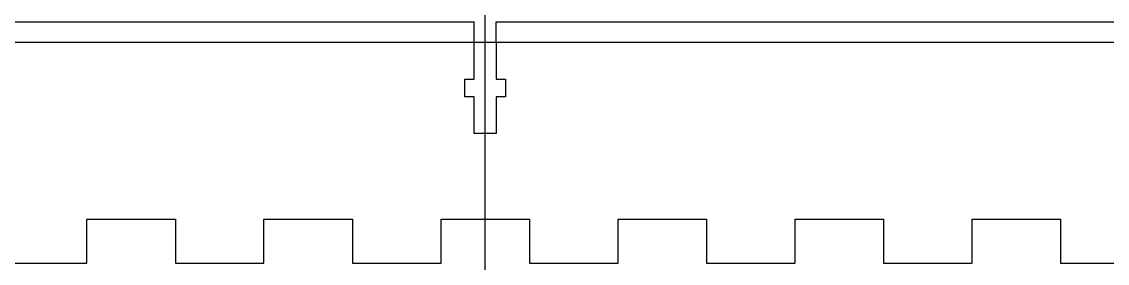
# Model space of a CAD drawing. Header units: millimetres. Extents: x -118 to 1853, y -1989 to 612.
# Drawn here: x 582.7 to 729.8, y 252.4 to 285.2 of the extents above; entities that cross this region are included whole.
import ezdxf

# ---------------------------------------------------------------- set-up
doc = ezdxf.new("R2010")
doc.units = ezdxf.units.MM
doc.layers.add('text', color=5, linetype='Continuous')

# ---------------------------------------------------------------- blocks, each defined once
blk = doc.blocks.new('M3 Bolt Nut Slot')
for p, q in [((-12.4, -3), (-12.4, 0)), ((-12.4, 0), (-7.4, 0)), ((-7.4, 0), (-7.4, 1.25)), ((-7.4, 1.25), (-5, 1.25)), ((-5, 1.25), (-5, 0)), ((-5, 0), (0, 0)), ((-7.4, -3), (-12.4, -3)), ((-7.4, -4.25), (-7.4, -3)), ((-5, -4.25), (-7.4, -4.25)), ((0, -3), (-5, -3)), ((-5, -3), (-5, -4.25))]:
    blk.add_line(p, q)
blk = doc.blocks.new('Front Panel')
for p, q in [((0, 0), (208.5, 0)), ((0, 0), (208.5, 0)), ((0, 0), (208.5, 0)), ((0, 0), (208.5, 0)), ((0, 0), (208.5, 0)), ((0, 0), (208.5, 0)), ((0, 0), (208.5, 0)), ((0, 0), (208.5, 0)), ((0, 0), (208.5, 0)), ((0, 0), (208.5, 0)), ((0, 0), (208.5, 0)), ((0, 0), (208.5, 0)), ((0, 0), (208.5, 0)), ((0, 0), (208.5, 0)), ((0, 0), (208.5, 0)), ((0, 0), (208.5, 0)), ((0, 0), (208.5, 0)), ((0, 0), (208.5, 0)), ((0, 0), (208.5, 0)), ((0, 0), (208.5, 0)), ((0, 0), (208.5, 0)), ((0, 0), (208.5, 0)), ((0, 0), (208.5, 0)), ((0, 0), (208.5, 0)), ((0, 0), (208.5, 0)), ((0, 0), (208.5, 0)), ((0, 0), (208.5, 0)), ((0, 0), (208.5, 0)), ((0, 0), (208.5, 0)), ((0, 0), (208.5, 0)), ((208.5, -2.798), (208.5, 0)), ((208.5, -2.798), (208.5, 0)), ((208.5, -2.798), (208.5, 0)), ((208.5, -2.798), (208.5, 0)), ((208.5, -2.798), (208.5, 0)), ((208.5, -2.798), (208.5, 0)), ((208.5, -2.798), (208.5, 0)), ((208.5, -2.798), (208.5, 0)), ((208.5, -2.798), (208.5, 0)), ((208.5, -2.798), (208.5, 0)), ((208.5, -2.798), (208.5, 0)), ((208.5, -2.798), (208.5, 0)), ((208.5, -2.798), (208.5, 0)), ((208.5, -2.798), (208.5, 0)), ((208.5, -2.798), (208.5, 0)), ((208.5, -2.798), (208.5, 0)), ((208.5, -2.798), (208.5, 0)), ((208.5, -2.798), (208.5, 0)), ((208.5, -2.798), (208.5, 0)), ((208.5, -2.798), (208.5, 0)), ((208.5, -2.798), (208.5, 0)), ((208.5, -2.798), (208.5, 0)), ((208.5, -2.798), (208.5, 0)), ((208.5, -2.798), (208.5, 0)), ((208.5, -2.798), (208.5, 0)), ((208.5, -2.798), (208.5, 0)), ((208.5, -2.798), (208.5, 0)), ((208.5, -2.798), (208.5, 0)), ((208.5, -2.798), (208.5, 0)), ((208.5, -2.798), (208.5, 0)), ((211.5, -2.798), (211.5, 0)), ((211.5, 0), (420, 0)), ((211.5, -2.798), (211.5, 0)), ((211.5, 0), (420, 0)), ((211.5, -2.798), (211.5, 0)), ((211.5, 0), (420, 0)), ((211.5, -2.798), (211.5, 0)), ((211.5, 0), (420, 0)), ((211.5, -2.798), (211.5, 0)), ((211.5, 0), (420, 0)), ((211.5, -2.798), (211.5, 0)), ((211.5, 0), (420, 0)), ((211.5, -2.798), (211.5, 0)), ((211.5, 0), (420, 0)), ((211.5, -2.798), (211.5, 0)), ((211.5, 0), (420, 0)), ((211.5, -2.798), (211.5, 0)), ((211.5, 0), (420, 0)), ((211.5, -2.798), (211.5, 0)), ((211.5, 0), (420, 0)), ((211.5, -2.798), (211.5, 0)), ((211.5, 0), (420, 0)), ((211.5, -2.798), (211.5, 0)), ((211.5, 0), (420, 0)), ((211.5, -2.798), (211.5, 0)), ((211.5, 0), (420, 0)), ((211.5, -2.798), (211.5, 0)), ((211.5, 0), (420, 0)), ((211.5, -2.798), (211.5, 0)), ((211.5, 0), (420, 0)), ((211.5, -2.798), (211.5, 0)), ((211.5, 0), (420, 0)), ((211.5, -2.798), (211.5, 0)), ((211.5, 0), (420, 0)), ((211.5, -2.798), (211.5, 0)), ((211.5, 0), (420, 0)), ((211.5, -2.798), (211.5, 0)), ((211.5, 0), (420, 0)), ((211.5, -2.798), (211.5, 0)), ((211.5, 0), (420, 0)), ((211.5, -2.798), (211.5, 0)), ((211.5, 0), (420, 0)), ((211.5, -2.798), (211.5, 0)), ((211.5, 0), (420, 0)), ((211.5, -2.798), (211.5, 0)), ((211.5, 0), (420, 0)), ((211.5, -2.798), (211.5, 0)), ((211.5, 0), (420, 0)), ((211.5, -2.798), (211.5, 0)), ((211.5, 0), (420, 0)), ((211.5, -2.798), (211.5, 0)), ((211.5, 0), (420, 0)), ((211.5, -2.798), (211.5, 0)), ((211.5, 0), (420, 0)), ((211.5, -2.798), (211.5, 0)), ((211.5, 0), (420, 0)), ((211.5, -2.798), (211.5, 0)), ((211.5, 0), (420, 0)), ((211.5, -2.798), (211.5, 0)), ((211.5, 0), (420, 0)), ((156, -32.798), (156, -26.798)), ((156, -26.798), (168, -26.798)), ((156, -32.798), (156, -26.798)), ((156, -26.798), (168, -26.798)), ((156, -32.798), (156, -26.798)), ((156, -26.798), (168, -26.798)), ((156, -32.798), (156, -26.798)), ((156, -26.798), (168, -26.798)), ((156, -32.798), (156, -26.798)), ((156, -26.798), (168, -26.798)), ((156, -32.798), (156, -26.798)), ((156, -26.798), (168, -26.798)), ((156, -32.798), (156, -26.798)), ((156, -26.798), (168, -26.798)), ((156, -32.798), (156, -26.798)), ((156, -26.798), (168, -26.798)), ((156, -32.798), (156, -26.798)), ((156, -26.798), (168, -26.798)), ((156, -32.798), (156, -26.798)), ((156, -26.798), (168, -26.798)), ((156, -32.798), (156, -26.798)), ((156, -26.798), (168, -26.798)), ((156, -32.798), (156, -26.798)), ((156, -26.798), (168, -26.798)), ((156, -32.798), (156, -26.798)), ((156, -26.798), (168, -26.798)), ((156, -32.798), (156, -26.798)), ((156, -26.798), (168, -26.798)), ((156, -32.798), (156, -26.798)), ((156, -26.798), (168, -26.798)), ((156, -32.798), (156, -26.798)), ((156, -26.798), (168, -26.798)), ((156, -32.798), (156, -26.798)), ((156, -26.798), (168, -26.798)), ((156, -32.798), (156, -26.798)), ((156, -26.798), (168, -26.798)), ((156, -32.798), (156, -26.798)), ((156, -26.798), (168, -26.798)), ((156, -32.798), (156, -26.798)), ((156, -26.798), (168, -26.798)), ((156, -32.798), (156, -26.798)), ((156, -26.798), (168, -26.798)), ((156, -32.798), (156, -26.798)), ((156, -26.798), (168, -26.798)), ((156, -32.798), (156, -26.798)), ((156, -26.798), (168, -26.798)), ((156, -32.798), (156, -26.798)), ((156, -26.798), (168, -26.798)), ((156, -32.798), (156, -26.798)), ((156, -26.798), (168, -26.798)), ((156, -32.798), (156, -26.798)), ((156, -26.798), (168, -26.798)), ((156, -32.798), (156, -26.798)), ((156, -26.798), (168, -26.798)), ((156, -32.798), (156, -26.798)), ((156, -26.798), (168, -26.798)), ((156, -32.798), (156, -26.798)), ((156, -26.798), (168, -26.798)), ((156, -32.798), (156, -26.798)), ((156, -26.798), (168, -26.798)), ((168, -26.798), (168, -32.798)), ((168, -26.798), (168, -32.798)), ((168, -26.798), (168, -32.798)), ((168, -26.798), (168, -32.798)), ((168, -26.798), (168, -32.798)), ((168, -26.798), (168, -32.798)), ((168, -26.798), (168, -32.798)), ((168, -26.798), (168, -32.798)), ((168, -26.798), (168, -32.798)), ((168, -26.798), (168, -32.798)), ((168, -26.798), (168, -32.798)), ((168, -26.798), (168, -32.798)), ((168, -26.798), (168, -32.798)), ((168, -26.798), (168, -32.798)), ((168, -26.798), (168, -32.798)), ((168, -26.798), (168, -32.798)), ((168, -26.798), (168, -32.798)), ((168, -26.798), (168, -32.798)), ((168, -26.798), (168, -32.798)), ((168, -26.798), (168, -32.798)), ((168, -26.798), (168, -32.798)), ((168, -26.798), (168, -32.798)), ((168, -26.798), (168, -32.798)), ((168, -26.798), (168, -32.798)), ((168, -26.798), (168, -32.798)), ((168, -26.798), (168, -32.798)), ((168, -26.798), (168, -32.798)), ((168, -26.798), (168, -32.798)), ((168, -26.798), (168, -32.798)), ((168, -26.798), (168, -32.798)), ((180, -32.798), (180, -26.798)), ((180, -26.798), (192, -26.798)), ((180, -32.798), (180, -26.798)), ((180, -26.798), (192, -26.798)), ((180, -32.798), (180, -26.798)), ((180, -26.798), (192, -26.798)), ((180, -32.798), (180, -26.798)), ((180, -26.798), (192, -26.798)), ((180, -32.798), (180, -26.798)), ((180, -26.798), (192, -26.798)), ((180, -32.798), (180, -26.798)), ((180, -26.798), (192, -26.798)), ((180, -32.798), (180, -26.798)), ((180, -26.798), (192, -26.798)), ((180, -32.798), (180, -26.798)), ((180, -26.798), (192, -26.798)), ((180, -32.798), (180, -26.798)), ((180, -26.798), (192, -26.798)), ((180, -32.798), (180, -26.798)), ((180, -26.798), (192, -26.798)), ((180, -32.798), (180, -26.798)), ((180, -26.798), (192, -26.798)), ((180, -32.798), (180, -26.798)), ((180, -26.798), (192, -26.798)), ((180, -32.798), (180, -26.798)), ((180, -26.798), (192, -26.798)), ((180, -32.798), (180, -26.798)), ((180, -26.798), (192, -26.798)), ((180, -32.798), (180, -26.798)), ((180, -26.798), (192, -26.798)), ((180, -32.798), (180, -26.798)), ((180, -26.798), (192, -26.798)), ((180, -32.798), (180, -26.798)), ((180, -26.798), (192, -26.798)), ((180, -32.798), (180, -26.798)), ((180, -26.798), (192, -26.798)), ((180, -32.798), (180, -26.798)), ((180, -26.798), (192, -26.798)), ((180, -32.798), (180, -26.798)), ((180, -26.798), (192, -26.798)), ((180, -32.798), (180, -26.798)), ((180, -26.798), (192, -26.798)), ((180, -32.798), (180, -26.798)), ((180, -26.798), (192, -26.798)), ((180, -32.798), (180, -26.798)), ((180, -26.798), (192, -26.798)), ((180, -32.798), (180, -26.798)), ((180, -26.798), (192, -26.798)), ((180, -32.798), (180, -26.798)), ((180, -26.798), (192, -26.798)), ((180, -32.798), (180, -26.798)), ((180, -26.798), (192, -26.798)), ((180, -32.798), (180, -26.798)), ((180, -26.798), (192, -26.798)), ((180, -32.798), (180, -26.798)), ((180, -26.798), (192, -26.798)), ((180, -32.798), (180, -26.798)), ((180, -26.798), (192, -26.798)), ((180, -32.798), (180, -26.798)), ((180, -26.798), (192, -26.798)), ((192, -26.798), (192, -32.798)), ((192, -26.798), (192, -32.798)), ((192, -26.798), (192, -32.798)), ((192, -26.798), (192, -32.798)), ((192, -26.798), (192, -32.798)), ((192, -26.798), (192, -32.798)), ((192, -26.798), (192, -32.798)), ((192, -26.798), (192, -32.798)), ((192, -26.798), (192, -32.798)), ((192, -26.798), (192, -32.798)), ((192, -26.798), (192, -32.798)), ((192, -26.798), (192, -32.798)), ((192, -26.798), (192, -32.798)), ((192, -26.798), (192, -32.798)), ((192, -26.798), (192, -32.798)), ((192, -26.798), (192, -32.798)), ((192, -26.798), (192, -32.798)), ((192, -26.798), (192, -32.798)), ((192, -26.798), (192, -32.798)), ((192, -26.798), (192, -32.798)), ((192, -26.798), (192, -32.798)), ((192, -26.798), (192, -32.798)), ((192, -26.798), (192, -32.798)), ((192, -26.798), (192, -32.798)), ((192, -26.798), (192, -32.798)), ((192, -26.798), (192, -32.798)), ((192, -26.798), (192, -32.798)), ((192, -26.798), (192, -32.798)), ((192, -26.798), (192, -32.798)), ((192, -26.798), (192, -32.798)), ((204, -32.798), (204, -26.798)), ((204, -26.798), (216, -26.798)), ((204, -32.798), (204, -26.798)), ((204, -26.798), (216, -26.798)), ((204, -32.798), (204, -26.798)), ((204, -26.798), (216, -26.798)), ((204, -32.798), (204, -26.798)), ((204, -26.798), (216, -26.798)), ((204, -32.798), (204, -26.798)), ((204, -26.798), (216, -26.798)), ((204, -32.798), (204, -26.798)), ((204, -26.798), (216, -26.798)), ((204, -32.798), (204, -26.798)), ((204, -26.798), (216, -26.798)), ((204, -32.798), (204, -26.798)), ((204, -26.798), (216, -26.798)), ((204, -32.798), (204, -26.798)), ((204, -26.798), (216, -26.798)), ((204, -32.798), (204, -26.798)), ((204, -26.798), (216, -26.798)), ((204, -32.798), (204, -26.798)), ((204, -26.798), (216, -26.798)), ((204, -32.798), (204, -26.798)), ((204, -26.798), (216, -26.798)), ((204, -32.798), (204, -26.798)), ((204, -26.798), (216, -26.798)), ((204, -32.798), (204, -26.798)), ((204, -26.798), (216, -26.798)), ((204, -32.798), (204, -26.798)), ((204, -26.798), (216, -26.798)), ((204, -32.798), (204, -26.798)), ((204, -26.798), (216, -26.798)), ((204, -32.798), (204, -26.798)), ((204, -26.798), (216, -26.798)), ((204, -32.798), (204, -26.798)), ((204, -26.798), (216, -26.798)), ((204, -32.798), (204, -26.798)), ((204, -26.798), (216, -26.798)), ((204, -32.798), (204, -26.798)), ((204, -26.798), (216, -26.798)), ((204, -32.798), (204, -26.798)), ((204, -26.798), (216, -26.798)), ((204, -32.798), (204, -26.798)), ((204, -26.798), (216, -26.798)), ((204, -32.798), (204, -26.798)), ((204, -26.798), (216, -26.798)), ((204, -32.798), (204, -26.798)), ((204, -26.798), (216, -26.798)), ((204, -32.798), (204, -26.798)), ((204, -26.798), (216, -26.798)), ((204, -32.798), (204, -26.798)), ((204, -26.798), (216, -26.798)), ((204, -32.798), (204, -26.798)), ((204, -26.798), (216, -26.798)), ((204, -32.798), (204, -26.798)), ((204, -26.798), (216, -26.798)), ((204, -32.798), (204, -26.798)), ((204, -26.798), (216, -26.798)), ((204, -32.798), (204, -26.798)), ((204, -26.798), (216, -26.798)), ((216, -26.798), (216, -32.798)), ((216, -26.798), (216, -32.798)), ((216, -26.798), (216, -32.798)), ((216, -26.798), (216, -32.798)), ((216, -26.798), (216, -32.798)), ((216, -26.798), (216, -32.798)), ((216, -26.798), (216, -32.798)), ((216, -26.798), (216, -32.798)), ((216, -26.798), (216, -32.798)), ((216, -26.798), (216, -32.798)), ((216, -26.798), (216, -32.798)), ((216, -26.798), (216, -32.798)), ((216, -26.798), (216, -32.798)), ((216, -26.798), (216, -32.798)), ((216, -26.798), (216, -32.798)), ((216, -26.798), (216, -32.798)), ((216, -26.798), (216, -32.798)), ((216, -26.798), (216, -32.798)), ((216, -26.798), (216, -32.798)), ((216, -26.798), (216, -32.798)), ((216, -26.798), (216, -32.798)), ((216, -26.798), (216, -32.798)), ((216, -26.798), (216, -32.798)), ((216, -26.798), (216, -32.798)), ((216, -26.798), (216, -32.798)), ((216, -26.798), (216, -32.798)), ((216, -26.798), (216, -32.798)), ((216, -26.798), (216, -32.798)), ((216, -26.798), (216, -32.798)), ((216, -26.798), (216, -32.798)), ((228, -32.798), (228, -26.798)), ((228, -26.798), (240, -26.798)), ((228, -32.798), (228, -26.798)), ((228, -26.798), (240, -26.798)), ((228, -32.798), (228, -26.798)), ((228, -26.798), (240, -26.798)), ((228, -32.798), (228, -26.798)), ((228, -26.798), (240, -26.798)), ((228, -32.798), (228, -26.798)), ((228, -26.798), (240, -26.798)), ((228, -32.798), (228, -26.798)), ((228, -26.798), (240, -26.798)), ((228, -32.798), (228, -26.798)), ((228, -26.798), (240, -26.798)), ((228, -32.798), (228, -26.798)), ((228, -26.798), (240, -26.798)), ((228, -32.798), (228, -26.798)), ((228, -26.798), (240, -26.798)), ((228, -32.798), (228, -26.798)), ((228, -26.798), (240, -26.798)), ((228, -32.798), (228, -26.798)), ((228, -26.798), (240, -26.798)), ((228, -32.798), (228, -26.798)), ((228, -26.798), (240, -26.798)), ((228, -32.798), (228, -26.798)), ((228, -26.798), (240, -26.798)), ((228, -32.798), (228, -26.798)), ((228, -26.798), (240, -26.798)), ((228, -32.798), (228, -26.798)), ((228, -26.798), (240, -26.798)), ((228, -32.798), (228, -26.798)), ((228, -26.798), (240, -26.798)), ((228, -32.798), (228, -26.798)), ((228, -26.798), (240, -26.798)), ((228, -32.798), (228, -26.798)), ((228, -26.798), (240, -26.798)), ((228, -32.798), (228, -26.798)), ((228, -26.798), (240, -26.798)), ((228, -32.798), (228, -26.798)), ((228, -26.798), (240, -26.798)), ((228, -32.798), (228, -26.798)), ((228, -26.798), (240, -26.798)), ((228, -32.798), (228, -26.798)), ((228, -26.798), (240, -26.798)), ((228, -32.798), (228, -26.798)), ((228, -26.798), (240, -26.798)), ((228, -32.798), (228, -26.798)), ((228, -26.798), (240, -26.798)), ((228, -32.798), (228, -26.798)), ((228, -26.798), (240, -26.798)), ((228, -32.798), (228, -26.798)), ((228, -26.798), (240, -26.798)), ((228, -32.798), (228, -26.798)), ((228, -26.798), (240, -26.798)), ((228, -32.798), (228, -26.798)), ((228, -26.798), (240, -26.798)), ((228, -32.798), (228, -26.798)), ((228, -26.798), (240, -26.798)), ((228, -32.798), (228, -26.798)), ((228, -26.798), (240, -26.798)), ((240, -26.798), (240, -32.798)), ((240, -26.798), (240, -32.798)), ((240, -26.798), (240, -32.798)), ((240, -26.798), (240, -32.798)), ((240, -26.798), (240, -32.798)), ((240, -26.798), (240, -32.798)), ((240, -26.798), (240, -32.798)), ((240, -26.798), (240, -32.798)), ((240, -26.798), (240, -32.798)), ((240, -26.798), (240, -32.798)), ((240, -26.798), (240, -32.798)), ((240, -26.798), (240, -32.798)), ((240, -26.798), (240, -32.798)), ((240, -26.798), (240, -32.798)), ((240, -26.798), (240, -32.798)), ((240, -26.798), (240, -32.798)), ((240, -26.798), (240, -32.798)), ((240, -26.798), (240, -32.798)), ((240, -26.798), (240, -32.798)), ((240, -26.798), (240, -32.798)), ((240, -26.798), (240, -32.798)), ((240, -26.798), (240, -32.798)), ((240, -26.798), (240, -32.798)), ((240, -26.798), (240, -32.798)), ((240, -26.798), (240, -32.798)), ((240, -26.798), (240, -32.798)), ((240, -26.798), (240, -32.798)), ((240, -26.798), (240, -32.798)), ((240, -26.798), (240, -32.798)), ((240, -26.798), (240, -32.798)), ((252, -32.798), (252, -26.798)), ((252, -26.798), (264, -26.798)), ((252, -32.798), (252, -26.798)), ((252, -26.798), (264, -26.798)), ((252, -32.798), (252, -26.798)), ((252, -26.798), (264, -26.798)), ((252, -32.798), (252, -26.798)), ((252, -26.798), (264, -26.798)), ((252, -32.798), (252, -26.798)), ((252, -26.798), (264, -26.798)), ((252, -32.798), (252, -26.798)), ((252, -26.798), (264, -26.798)), ((252, -32.798), (252, -26.798)), ((252, -26.798), (264, -26.798)), ((252, -32.798), (252, -26.798)), ((252, -26.798), (264, -26.798)), ((252, -32.798), (252, -26.798)), ((252, -26.798), (264, -26.798)), ((252, -32.798), (252, -26.798)), ((252, -26.798), (264, -26.798)), ((252, -32.798), (252, -26.798)), ((252, -26.798), (264, -26.798)), ((252, -32.798), (252, -26.798)), ((252, -26.798), (264, -26.798)), ((252, -32.798), (252, -26.798)), ((252, -26.798), (264, -26.798)), ((252, -32.798), (252, -26.798)), ((252, -26.798), (264, -26.798)), ((252, -32.798), (252, -26.798)), ((252, -26.798), (264, -26.798)), ((252, -32.798), (252, -26.798)), ((252, -26.798), (264, -26.798)), ((252, -32.798), (252, -26.798)), ((252, -26.798), (264, -26.798)), ((252, -32.798), (252, -26.798)), ((252, -26.798), (264, -26.798)), ((252, -32.798), (252, -26.798)), ((252, -26.798), (264, -26.798)), ((252, -32.798), (252, -26.798)), ((252, -26.798), (264, -26.798)), ((252, -32.798), (252, -26.798)), ((252, -26.798), (264, -26.798)), ((252, -32.798), (252, -26.798)), ((252, -26.798), (264, -26.798)), ((252, -32.798), (252, -26.798)), ((252, -26.798), (264, -26.798)), ((252, -32.798), (252, -26.798)), ((252, -26.798), (264, -26.798)), ((252, -32.798), (252, -26.798)), ((252, -26.798), (264, -26.798)), ((252, -32.798), (252, -26.798)), ((252, -26.798), (264, -26.798)), ((252, -32.798), (252, -26.798)), ((252, -26.798), (264, -26.798)), ((252, -32.798), (252, -26.798)), ((252, -26.798), (264, -26.798)), ((252, -32.798), (252, -26.798)), ((252, -26.798), (264, -26.798)), ((252, -32.798), (252, -26.798)), ((252, -26.798), (264, -26.798)), ((264, -26.798), (264, -32.798)), ((264, -26.798), (264, -32.798)), ((264, -26.798), (264, -32.798)), ((264, -26.798), (264, -32.798)), ((264, -26.798), (264, -32.798)), ((264, -26.798), (264, -32.798)), ((264, -26.798), (264, -32.798)), ((264, -26.798), (264, -32.798)), ((264, -26.798), (264, -32.798)), ((264, -26.798), (264, -32.798)), ((264, -26.798), (264, -32.798)), ((264, -26.798), (264, -32.798)), ((264, -26.798), (264, -32.798)), ((264, -26.798), (264, -32.798)), ((264, -26.798), (264, -32.798)), ((264, -26.798), (264, -32.798)), ((264, -26.798), (264, -32.798)), ((264, -26.798), (264, -32.798)), ((264, -26.798), (264, -32.798)), ((264, -26.798), (264, -32.798)), ((264, -26.798), (264, -32.798)), ((264, -26.798), (264, -32.798)), ((264, -26.798), (264, -32.798)), ((264, -26.798), (264, -32.798)), ((264, -26.798), (264, -32.798)), ((264, -26.798), (264, -32.798)), ((264, -26.798), (264, -32.798)), ((264, -26.798), (264, -32.798)), ((264, -26.798), (264, -32.798)), ((264, -26.798), (264, -32.798)), ((276, -32.798), (276, -26.798)), ((276, -26.798), (288, -26.798)), ((276, -32.798), (276, -26.798)), ((276, -26.798), (288, -26.798)), ((276, -32.798), (276, -26.798)), ((276, -26.798), (288, -26.798)), ((276, -32.798), (276, -26.798)), ((276, -26.798), (288, -26.798)), ((276, -32.798), (276, -26.798)), ((276, -26.798), (288, -26.798)), ((276, -32.798), (276, -26.798)), ((276, -26.798), (288, -26.798)), ((276, -32.798), (276, -26.798)), ((276, -26.798), (288, -26.798)), ((276, -32.798), (276, -26.798)), ((276, -26.798), (288, -26.798)), ((276, -32.798), (276, -26.798)), ((276, -26.798), (288, -26.798)), ((276, -32.798), (276, -26.798)), ((276, -26.798), (288, -26.798)), ((276, -32.798), (276, -26.798)), ((276, -26.798), (288, -26.798)), ((276, -32.798), (276, -26.798)), ((276, -26.798), (288, -26.798)), ((276, -32.798), (276, -26.798)), ((276, -26.798), (288, -26.798)), ((276, -32.798), (276, -26.798)), ((276, -26.798), (288, -26.798)), ((276, -32.798), (276, -26.798)), ((276, -26.798), (288, -26.798)), ((276, -32.798), (276, -26.798)), ((276, -26.798), (288, -26.798)), ((276, -32.798), (276, -26.798)), ((276, -26.798), (288, -26.798)), ((276, -32.798), (276, -26.798)), ((276, -26.798), (288, -26.798)), ((276, -32.798), (276, -26.798)), ((276, -26.798), (288, -26.798)), ((276, -32.798), (276, -26.798)), ((276, -26.798), (288, -26.798)), ((276, -32.798), (276, -26.798)), ((276, -26.798), (288, -26.798)), ((276, -32.798), (276, -26.798)), ((276, -26.798), (288, -26.798)), ((276, -32.798), (276, -26.798)), ((276, -26.798), (288, -26.798)), ((276, -32.798), (276, -26.798)), ((276, -26.798), (288, -26.798)), ((276, -32.798), (276, -26.798)), ((276, -26.798), (288, -26.798)), ((276, -32.798), (276, -26.798)), ((276, -26.798), (288, -26.798)), ((276, -32.798), (276, -26.798)), ((276, -26.798), (288, -26.798)), ((276, -32.798), (276, -26.798)), ((276, -26.798), (288, -26.798)), ((276, -32.798), (276, -26.798)), ((276, -26.798), (288, -26.798)), ((276, -32.798), (276, -26.798)), ((276, -26.798), (288, -26.798)), ((288, -26.798), (288, -32.798)), ((288, -26.798), (288, -32.798)), ((288, -26.798), (288, -32.798)), ((288, -26.798), (288, -32.798)), ((288, -26.798), (288, -32.798)), ((288, -26.798), (288, -32.798)), ((288, -26.798), (288, -32.798)), ((288, -26.798), (288, -32.798)), ((288, -26.798), (288, -32.798)), ((288, -26.798), (288, -32.798)), ((288, -26.798), (288, -32.798)), ((288, -26.798), (288, -32.798)), ((288, -26.798), (288, -32.798)), ((288, -26.798), (288, -32.798)), ((288, -26.798), (288, -32.798)), ((288, -26.798), (288, -32.798)), ((288, -26.798), (288, -32.798)), ((288, -26.798), (288, -32.798)), ((288, -26.798), (288, -32.798)), ((288, -26.798), (288, -32.798)), ((288, -26.798), (288, -32.798)), ((288, -26.798), (288, -32.798)), ((288, -26.798), (288, -32.798)), ((288, -26.798), (288, -32.798)), ((288, -26.798), (288, -32.798)), ((288, -26.798), (288, -32.798)), ((288, -26.798), (288, -32.798)), ((288, -26.798), (288, -32.798)), ((288, -26.798), (288, -32.798)), ((288, -26.798), (288, -32.798)), ((144, -32.798), (156, -32.798)), ((144, -32.798), (156, -32.798)), ((144, -32.798), (156, -32.798)), ((144, -32.798), (156, -32.798)), ((144, -32.798), (156, -32.798)), ((144, -32.798), (156, -32.798)), ((144, -32.798), (156, -32.798)), ((144, -32.798), (156, -32.798)), ((144, -32.798), (156, -32.798)), ((144, -32.798), (156, -32.798)), ((144, -32.798), (156, -32.798)), ((144, -32.798), (156, -32.798)), ((144, -32.798), (156, -32.798)), ((144, -32.798), (156, -32.798)), ((144, -32.798), (156, -32.798)), ((144, -32.798), (156, -32.798)), ((144, -32.798), (156, -32.798)), ((144, -32.798), (156, -32.798)), ((144, -32.798), (156, -32.798)), ((144, -32.798), (156, -32.798)), ((144, -32.798), (156, -32.798)), ((144, -32.798), (156, -32.798)), ((144, -32.798), (156, -32.798)), ((144, -32.798), (156, -32.798)), ((144, -32.798), (156, -32.798)), ((144, -32.798), (156, -32.798)), ((144, -32.798), (156, -32.798)), ((144, -32.798), (156, -32.798)), ((144, -32.798), (156, -32.798)), ((144, -32.798), (156, -32.798)), ((168, -32.798), (180, -32.798)), ((168, -32.798), (180, -32.798)), ((168, -32.798), (180, -32.798)), ((168, -32.798), (180, -32.798)), ((168, -32.798), (180, -32.798)), ((168, -32.798), (180, -32.798)), ((168, -32.798), (180, -32.798)), ((168, -32.798), (180, -32.798)), ((168, -32.798), (180, -32.798)), ((168, -32.798), (180, -32.798)), ((168, -32.798), (180, -32.798)), ((168, -32.798), (180, -32.798)), ((168, -32.798), (180, -32.798)), ((168, -32.798), (180, -32.798)), ((168, -32.798), (180, -32.798)), ((168, -32.798), (180, -32.798)), ((168, -32.798), (180, -32.798)), ((168, -32.798), (180, -32.798)), ((168, -32.798), (180, -32.798)), ((168, -32.798), (180, -32.798)), ((168, -32.798), (180, -32.798)), ((168, -32.798), (180, -32.798)), ((168, -32.798), (180, -32.798)), ((168, -32.798), (180, -32.798)), ((168, -32.798), (180, -32.798)), ((168, -32.798), (180, -32.798)), ((168, -32.798), (180, -32.798)), ((168, -32.798), (180, -32.798)), ((168, -32.798), (180, -32.798)), ((168, -32.798), (180, -32.798)), ((192, -32.798), (204, -32.798)), ((192, -32.798), (204, -32.798)), ((192, -32.798), (204, -32.798)), ((192, -32.798), (204, -32.798)), ((192, -32.798), (204, -32.798)), ((192, -32.798), (204, -32.798)), ((192, -32.798), (204, -32.798)), ((192, -32.798), (204, -32.798)), ((192, -32.798), (204, -32.798)), ((192, -32.798), (204, -32.798)), ((192, -32.798), (204, -32.798)), ((192, -32.798), (204, -32.798)), ((192, -32.798), (204, -32.798)), ((192, -32.798), (204, -32.798)), ((192, -32.798), (204, -32.798)), ((192, -32.798), (204, -32.798)), ((192, -32.798), (204, -32.798)), ((192, -32.798), (204, -32.798)), ((192, -32.798), (204, -32.798)), ((192, -32.798), (204, -32.798)), ((192, -32.798), (204, -32.798)), ((192, -32.798), (204, -32.798)), ((192, -32.798), (204, -32.798)), ((192, -32.798), (204, -32.798)), ((192, -32.798), (204, -32.798)), ((192, -32.798), (204, -32.798)), ((192, -32.798), (204, -32.798)), ((192, -32.798), (204, -32.798)), ((192, -32.798), (204, -32.798)), ((192, -32.798), (204, -32.798)), ((216, -32.798), (228, -32.798)), ((216, -32.798), (228, -32.798)), ((216, -32.798), (228, -32.798)), ((216, -32.798), (228, -32.798)), ((216, -32.798), (228, -32.798)), ((216, -32.798), (228, -32.798)), ((216, -32.798), (228, -32.798)), ((216, -32.798), (228, -32.798)), ((216, -32.798), (228, -32.798)), ((216, -32.798), (228, -32.798)), ((216, -32.798), (228, -32.798)), ((216, -32.798), (228, -32.798)), ((216, -32.798), (228, -32.798)), ((216, -32.798), (228, -32.798)), ((216, -32.798), (228, -32.798)), ((216, -32.798), (228, -32.798)), ((216, -32.798), (228, -32.798)), ((216, -32.798), (228, -32.798)), ((216, -32.798), (228, -32.798)), ((216, -32.798), (228, -32.798)), ((216, -32.798), (228, -32.798)), ((216, -32.798), (228, -32.798)), ((216, -32.798), (228, -32.798)), ((216, -32.798), (228, -32.798)), ((216, -32.798), (228, -32.798)), ((216, -32.798), (228, -32.798)), ((216, -32.798), (228, -32.798)), ((216, -32.798), (228, -32.798)), ((216, -32.798), (228, -32.798)), ((216, -32.798), (228, -32.798)), ((240, -32.798), (252, -32.798)), ((240, -32.798), (252, -32.798)), ((240, -32.798), (252, -32.798)), ((240, -32.798), (252, -32.798)), ((240, -32.798), (252, -32.798)), ((240, -32.798), (252, -32.798)), ((240, -32.798), (252, -32.798)), ((240, -32.798), (252, -32.798)), ((240, -32.798), (252, -32.798)), ((240, -32.798), (252, -32.798)), ((240, -32.798), (252, -32.798)), ((240, -32.798), (252, -32.798)), ((240, -32.798), (252, -32.798)), ((240, -32.798), (252, -32.798)), ((240, -32.798), (252, -32.798)), ((240, -32.798), (252, -32.798)), ((240, -32.798), (252, -32.798)), ((240, -32.798), (252, -32.798)), ((240, -32.798), (252, -32.798)), ((240, -32.798), (252, -32.798)), ((240, -32.798), (252, -32.798)), ((240, -32.798), (252, -32.798)), ((240, -32.798), (252, -32.798)), ((240, -32.798), (252, -32.798)), ((240, -32.798), (252, -32.798)), ((240, -32.798), (252, -32.798)), ((240, -32.798), (252, -32.798)), ((240, -32.798), (252, -32.798)), ((240, -32.798), (252, -32.798)), ((240, -32.798), (252, -32.798)), ((264, -32.798), (276, -32.798)), ((264, -32.798), (276, -32.798)), ((264, -32.798), (276, -32.798)), ((264, -32.798), (276, -32.798)), ((264, -32.798), (276, -32.798)), ((264, -32.798), (276, -32.798)), ((264, -32.798), (276, -32.798)), ((264, -32.798), (276, -32.798)), ((264, -32.798), (276, -32.798)), ((264, -32.798), (276, -32.798)), ((264, -32.798), (276, -32.798)), ((264, -32.798), (276, -32.798)), ((264, -32.798), (276, -32.798)), ((264, -32.798), (276, -32.798)), ((264, -32.798), (276, -32.798)), ((264, -32.798), (276, -32.798)), ((264, -32.798), (276, -32.798)), ((264, -32.798), (276, -32.798)), ((264, -32.798), (276, -32.798)), ((264, -32.798), (276, -32.798)), ((264, -32.798), (276, -32.798)), ((264, -32.798), (276, -32.798)), ((264, -32.798), (276, -32.798)), ((264, -32.798), (276, -32.798)), ((264, -32.798), (276, -32.798)), ((264, -32.798), (276, -32.798)), ((264, -32.798), (276, -32.798)), ((264, -32.798), (276, -32.798)), ((264, -32.798), (276, -32.798)), ((264, -32.798), (276, -32.798)), ((288, -32.798), (300, -32.798)), ((288, -32.798), (300, -32.798)), ((288, -32.798), (300, -32.798)), ((288, -32.798), (300, -32.798)), ((288, -32.798), (300, -32.798)), ((288, -32.798), (300, -32.798)), ((288, -32.798), (300, -32.798)), ((288, -32.798), (300, -32.798)), ((288, -32.798), (300, -32.798)), ((288, -32.798), (300, -32.798)), ((288, -32.798), (300, -32.798)), ((288, -32.798), (300, -32.798)), ((288, -32.798), (300, -32.798)), ((288, -32.798), (300, -32.798)), ((288, -32.798), (300, -32.798)), ((288, -32.798), (300, -32.798)), ((288, -32.798), (300, -32.798)), ((288, -32.798), (300, -32.798)), ((288, -32.798), (300, -32.798)), ((288, -32.798), (300, -32.798)), ((288, -32.798), (300, -32.798)), ((288, -32.798), (300, -32.798)), ((288, -32.798), (300, -32.798)), ((288, -32.798), (300, -32.798)), ((288, -32.798), (300, -32.798)), ((288, -32.798), (300, -32.798)), ((288, -32.798), (300, -32.798)), ((288, -32.798), (300, -32.798)), ((288, -32.798), (300, -32.798)), ((288, -32.798), (300, -32.798))]:
    blk.add_line(p, q)
at = {"layer": 'text'}
blk.add_line((0, -2.798), (420, -2.798), dxfattribs=at)
blk.add_line((0, -2.798), (420, -2.798), dxfattribs=at)
blk.add_line((0, -2.798), (420, -2.798), dxfattribs=at)
blk.add_line((0, -2.798), (420, -2.798), dxfattribs=at)
blk.add_line((0, -2.798), (420, -2.798), dxfattribs=at)
blk.add_line((0, -2.798), (420, -2.798), dxfattribs=at)
blk.add_line((0, -2.798), (420, -2.798), dxfattribs=at)
blk.add_line((0, -2.798), (420, -2.798), dxfattribs=at)
blk.add_line((0, -2.798), (420, -2.798), dxfattribs=at)
blk.add_line((0, -2.798), (420, -2.798), dxfattribs=at)
blk.add_line((0, -2.798), (420, -2.798), dxfattribs=at)
blk.add_line((0, -2.798), (420, -2.798), dxfattribs=at)
blk.add_line((0, -2.798), (420, -2.798), dxfattribs=at)
blk.add_line((0, -2.798), (420, -2.798), dxfattribs=at)
blk.add_line((0, -2.798), (420, -2.798), dxfattribs=at)
blk.add_line((0, -2.798), (420, -2.798), dxfattribs=at)
blk.add_line((0, -2.798), (420, -2.798), dxfattribs=at)
blk.add_line((0, -2.798), (420, -2.798), dxfattribs=at)
blk.add_line((0, -2.798), (420, -2.798), dxfattribs=at)
blk.add_line((0, -2.798), (420, -2.798), dxfattribs=at)
blk.add_line((0, -2.798), (420, -2.798), dxfattribs=at)
blk.add_line((0, -2.798), (420, -2.798), dxfattribs=at)
blk.add_line((0, -2.798), (420, -2.798), dxfattribs=at)
blk.add_line((0, -2.798), (420, -2.798), dxfattribs=at)
blk.add_line((0, -2.798), (420, -2.798), dxfattribs=at)
blk.add_line((0, -2.798), (420, -2.798), dxfattribs=at)
blk.add_line((0, -2.798), (420, -2.798), dxfattribs=at)
blk.add_line((0, -2.798), (420, -2.798), dxfattribs=at)
blk.add_line((0, -2.798), (420, -2.798), dxfattribs=at)
blk.add_line((0, -2.798), (420, -2.798), dxfattribs=at)
at = {"rotation": 90}
blk.add_blockref('M3 Bolt Nut Slot', (208.5, -2.798), dxfattribs=at)
blk.add_blockref('M3 Bolt Nut Slot', (208.5, -2.798), dxfattribs=at)
blk.add_blockref('M3 Bolt Nut Slot', (208.5, -2.798), dxfattribs=at)
blk.add_blockref('M3 Bolt Nut Slot', (208.5, -2.798), dxfattribs=at)
blk.add_blockref('M3 Bolt Nut Slot', (208.5, -2.798), dxfattribs=at)
blk.add_blockref('M3 Bolt Nut Slot', (208.5, -2.798), dxfattribs=at)
blk.add_blockref('M3 Bolt Nut Slot', (208.5, -2.798), dxfattribs=at)
blk.add_blockref('M3 Bolt Nut Slot', (208.5, -2.798), dxfattribs=at)
blk.add_blockref('M3 Bolt Nut Slot', (208.5, -2.798), dxfattribs=at)
blk.add_blockref('M3 Bolt Nut Slot', (208.5, -2.798), dxfattribs=at)
blk.add_blockref('M3 Bolt Nut Slot', (208.5, -2.798), dxfattribs=at)
blk.add_blockref('M3 Bolt Nut Slot', (208.5, -2.798), dxfattribs=at)
blk.add_blockref('M3 Bolt Nut Slot', (208.5, -2.798), dxfattribs=at)
blk.add_blockref('M3 Bolt Nut Slot', (208.5, -2.798), dxfattribs=at)
blk.add_blockref('M3 Bolt Nut Slot', (208.5, -2.798), dxfattribs=at)
blk.add_blockref('M3 Bolt Nut Slot', (208.5, -2.798), dxfattribs=at)
blk.add_blockref('M3 Bolt Nut Slot', (208.5, -2.798), dxfattribs=at)
blk.add_blockref('M3 Bolt Nut Slot', (208.5, -2.798), dxfattribs=at)
blk.add_blockref('M3 Bolt Nut Slot', (208.5, -2.798), dxfattribs=at)
blk.add_blockref('M3 Bolt Nut Slot', (208.5, -2.798), dxfattribs=at)
blk.add_blockref('M3 Bolt Nut Slot', (208.5, -2.798), dxfattribs=at)
blk.add_blockref('M3 Bolt Nut Slot', (208.5, -2.798), dxfattribs=at)
blk.add_blockref('M3 Bolt Nut Slot', (208.5, -2.798), dxfattribs=at)
blk.add_blockref('M3 Bolt Nut Slot', (208.5, -2.798), dxfattribs=at)
blk.add_blockref('M3 Bolt Nut Slot', (208.5, -2.798), dxfattribs=at)
blk.add_blockref('M3 Bolt Nut Slot', (208.5, -2.798), dxfattribs=at)
blk.add_blockref('M3 Bolt Nut Slot', (208.5, -2.798), dxfattribs=at)
blk.add_blockref('M3 Bolt Nut Slot', (208.5, -2.798), dxfattribs=at)
blk.add_blockref('M3 Bolt Nut Slot', (208.5, -2.798), dxfattribs=at)
blk.add_blockref('M3 Bolt Nut Slot', (208.5, -2.798), dxfattribs=at)

msp = doc.modelspace()

# ---------------------------------------------------------------- linework, layer by layer
msp.add_xline((645.51, -1622.61), (0, 1))

# ---------------------------------------------------------------- block references
msp.add_blockref('Front Panel', (435.51, 285.19))

doc.saveas('drawing.dxf')
